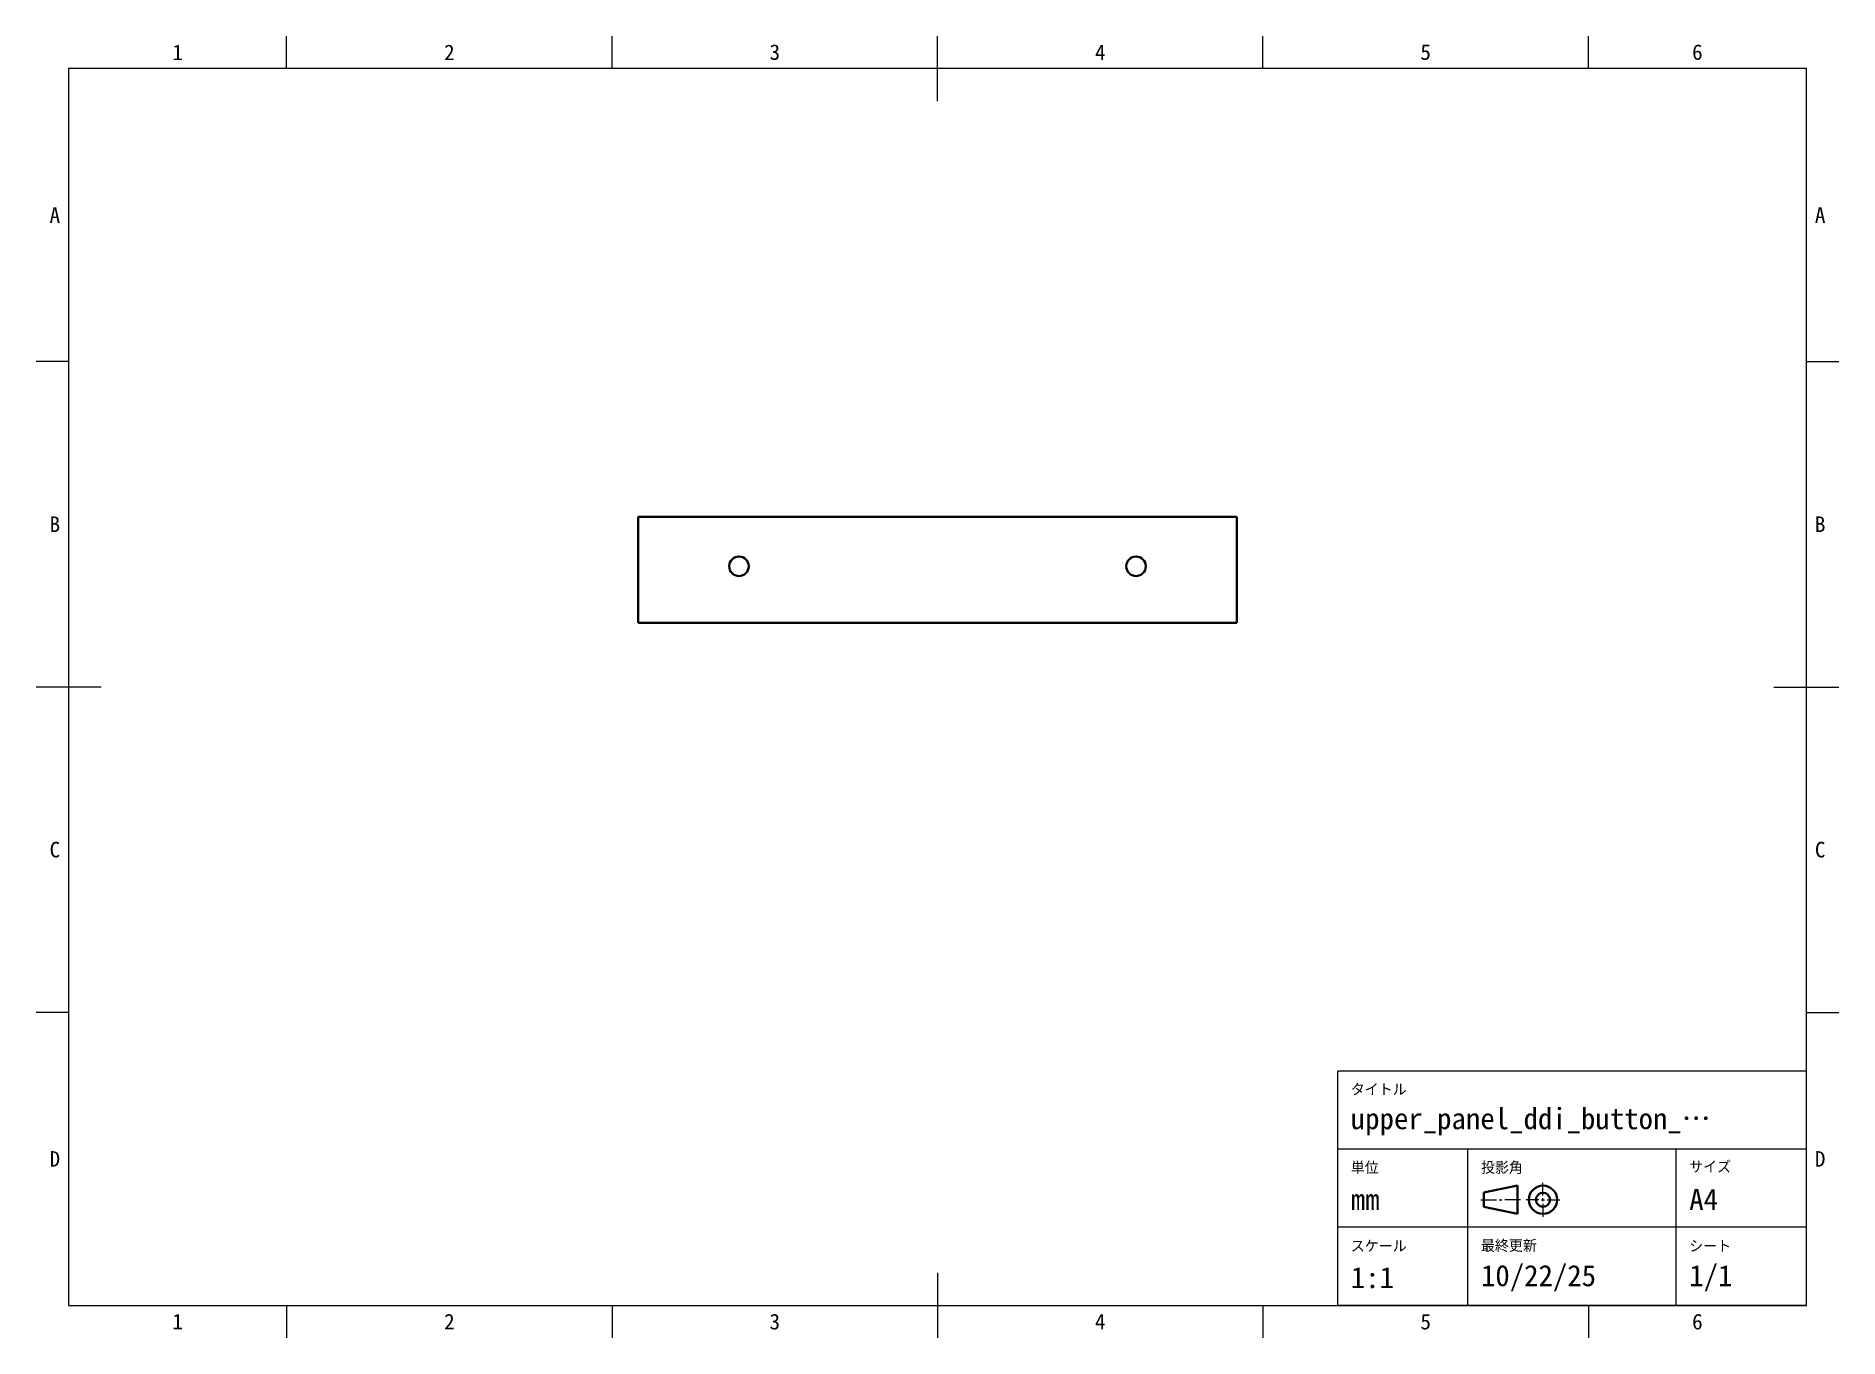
# Model space of a CAD drawing. Header units: millimetres. Extents: x 15 to 292, y 5 to 205.
import ezdxf

# ---------------------------------------------------------------- set-up
doc = ezdxf.new("R2010")
doc.units = ezdxf.units.MM
doc.layers.add('ジオメトリ', color=7, linetype='Continuous')
doc.layers.add('境界', color=7, linetype='Continuous')
doc.styles.add('Shapr0', font='txt', dxfattribs={"height": 2.3925})
doc.styles.add('Shapr10', font='txt', dxfattribs={"height": 2.3925})
doc.styles.add('Shapr11', font='txt', dxfattribs={"height": 2.3925})
doc.styles.add('Shapr13', font='txt', dxfattribs={"height": 2.3925})
doc.styles.add('Shapr14', font='txt', dxfattribs={"height": 2.3925})
doc.styles.add('Shapr16', font='txt', dxfattribs={"height": 2.3925})
doc.styles.add('Shapr2', font='txt', dxfattribs={"height": 2.3925})
doc.styles.add('Shapr3', font='txt', dxfattribs={"height": 2.3925})
doc.styles.add('Shapr4', font='txt', dxfattribs={"height": 2.3925})
doc.styles.add('Shapr5', font='txt', dxfattribs={"height": 2.3925})
doc.styles.add('Shapr6', font='txt', dxfattribs={"height": 2.3925})
doc.styles.add('Shapr7', font='txt', dxfattribs={"height": 2.3925})
doc.styles.add('Shapr8', font='txt', dxfattribs={"height": 2.3925})
doc.styles.add('Shapr9', font='txt', dxfattribs={"height": 2.3925})

# ---------------------------------------------------------------- blocks, each defined once
blk = doc.blocks.new('*U2')
at = {"layer": '境界', "linetype": 'Continuous', "lineweight": 15}
for p, q in [((287, 46), (215, 46)), ((215, 10), (215, 46)), ((287, 10), (287, 46)), ((287, 34), (215, 34)), ((235, 10), (235, 34)), ((267, 10), (267, 34)), ((246.53, 26.88), (246.53, 28.83)), ((237, 26.23), (239.38, 26.23)), ((239.82, 26.23), (240.25, 26.23)), ((243.07, 26.23), (240.68, 26.23)), ((245.88, 26.23), (243.93, 26.23)), ((246.32, 26.23), (246.75, 26.23)), ((246.53, 26.02), (246.53, 26.45)), ((246.53, 25.58), (246.53, 23.63)), ((247.18, 26.23), (249.13, 26.23)), ((287, 22), (215, 22)), ((287, 10), (215, 10))]:
    blk.add_line(p, q, dxfattribs=at)
at = {"layer": '境界', "linetype": 'Continuous', "lineweight": 40}
for p, q in [((237.43, 27.32), (242.63, 28.4)), ((242.63, 28.4), (242.63, 24.07)), ((237.43, 27.32), (237.43, 25.15)), ((237.43, 25.15), (242.63, 24.07))]:
    blk.add_line(p, q, dxfattribs=at)
for radius in [2.17, 1.08]:
    blk.add_circle((246.53, 26.23), radius, dxfattribs=at)

msp = doc.modelspace()

# ---------------------------------------------------------------- linework, layer by layer
at = {"layer": 'ジオメトリ', "linetype": 'Continuous', "lineweight": 40}
for p, q in [((199.5, 131.15), (107.5, 131.15)), ((107.5, 131.15), (107.5, 114.85)), ((199.5, 114.85), (199.5, 131.15)), ((107.5, 114.85), (199.5, 114.85))]:
    msp.add_line(p, q, dxfattribs=at)
for centre in [(123, 123.55), (184, 123.55)]:
    msp.add_circle(centre, 1.5, dxfattribs=at)
at = {"layer": '境界', "linetype": 'Continuous', "lineweight": 15}
for p, q in [((53.5, 200), (53.5, 205)), ((103.5, 200), (103.5, 205)), ((153.5, 195), (153.5, 205)), ((203.5, 200), (203.5, 205)), ((253.5, 200), (253.5, 205)), ((287, 200), (20, 200)), ((20, 200), (20, 10)), ((287, 10), (287, 200)), ((20, 155), (15, 155)), ((287, 155), (292, 155)), ((25, 105), (15, 105)), ((282, 105), (292, 105)), ((20, 55), (15, 55)), ((287, 55), (292, 55)), ((153.5, 15), (153.5, 5)), ((20, 10), (287, 10)), ((53.5, 10), (53.5, 5)), ((103.5, 10), (103.5, 5)), ((203.5, 10), (203.5, 5)), ((253.5, 10), (253.5, 5))]:
    msp.add_line(p, q, dxfattribs=at)

# ---------------------------------------------------------------- block references
msp.add_blockref('*U2', (0, 0))

# ---------------------------------------------------------------- texts
at = {"layer": '境界', "linetype": 'Continuous', "lineweight": 15, "char_height": 2.39, "width": 2.3925, "style": 'Shapr0'}
for s, insert, attachment_point in [('1', (36.75, 201.3), 8), ('2', (78.5, 201.3), 8), ('3', (128.5, 201.3), 8), ('4', (178.5, 201.3), 8), ('5', (228.5, 201.3), 8), ('6', (270.25, 201.3), 8), ('A', (18.7, 177.5), 6), ('A', (288.3, 177.5), 4), ('B', (18.7, 130), 6), ('B', (288.3, 130), 4), ('C', (18.7, 80), 6), ('C', (288.3, 80), 4), ('D', (18.7, 32.5), 6), ('D', (288.3, 32.5), 4), ('1', (36.75, 8.7), 2), ('2', (78.5, 8.7), 2), ('3', (128.5, 8.7), 2), ('4', (178.5, 8.7), 2), ('5', (228.5, 8.7), 2), ('6', (270.25, 8.7), 2)]:
    msp.add_mtext(s, dxfattribs=dict(at, insert=insert, attachment_point=attachment_point))
at = {"layer": '境界', "linetype": 'Continuous', "lineweight": 15, "attachment_point": 1}
for s, insert, char_height, style in [('タイトル', (217, 44.03), 1.65, 'Shapr2'), ('upper_panel_ddi_button_…', (217, 40.32), 3.25, 'Shapr3'), ('単位', (217, 32.03), 1.65, 'Shapr4'), ('投影角', (237, 32.03), 1.65, 'Shapr7'), ('サイズ', (269, 32.15), 1.65, 'Shapr8'), ('A4', (269, 27.9), 3.25, 'Shapr9'), ('mm', (217, 27.9), 3.25, 'Shapr5'), ('スケール', (217, 19.97), 1.65, 'Shapr6'), ('最終更新', (237, 20.04), 1.65, 'Shapr11'), ('シート', (269, 19.97), 1.65, 'Shapr13'), ('1:1', (217, 15.9), 3.25, 'Shapr10'), ('10/22/25', (237, 16.2), 3.25, 'Shapr16'), ('1/1', (269, 16.2), 3.25, 'Shapr14')]:
    msp.add_mtext(s, dxfattribs=dict(at, insert=insert, char_height=char_height, style=style))

doc.saveas('drawing.dxf')
